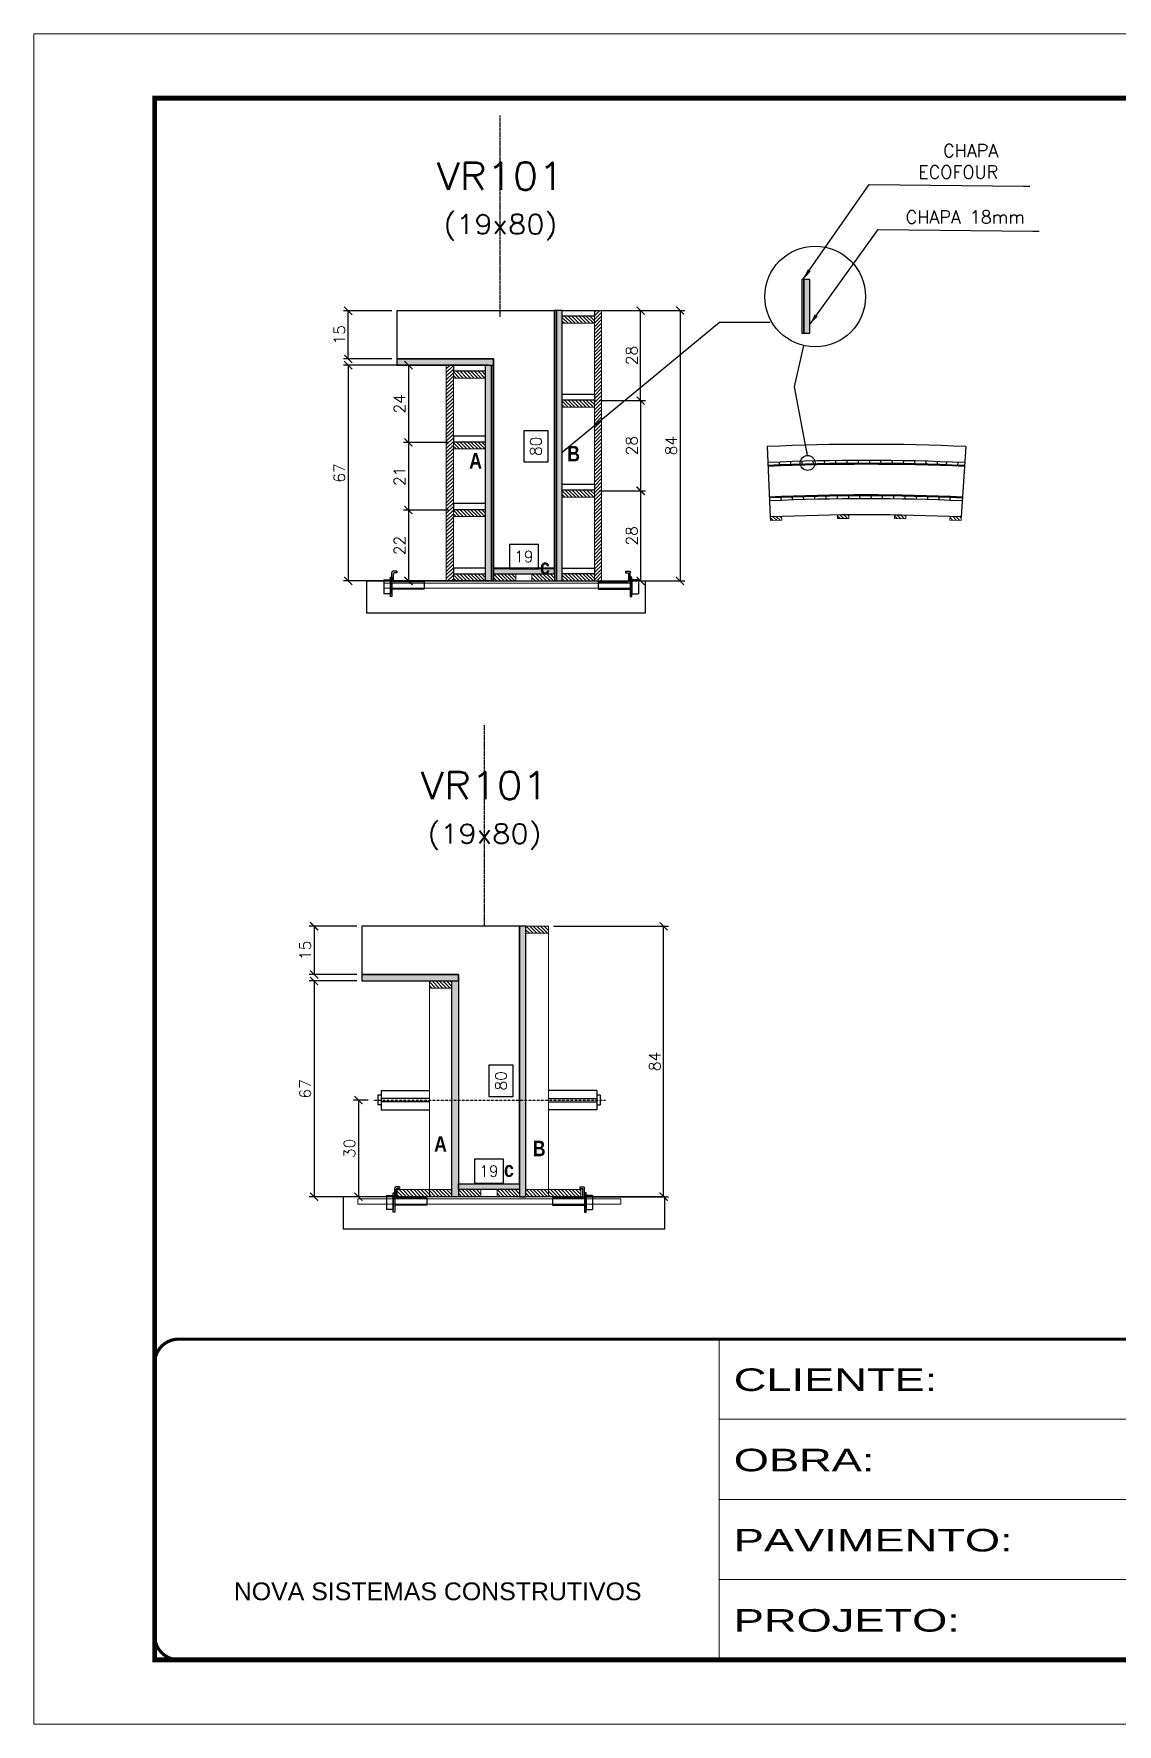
# Model space of a CAD drawing. Extents: x 2582 to 11841, y -26396 to 2611.
# Drawn here: x 4180 to 4853, y 21 to 1071 of the extents above; entities that cross this region are included whole.
import ezdxf
from ezdxf.enums import TextEntityAlignment as Align

# ---------------------------------------------------------------- set-up
doc = ezdxf.new("R2010")
doc.units = 0
for name, pattern in [('CONTINUO', [0]), ('DASHED', [0.75, 0.5, -0.25]), ('HIDDEN', [0.375, 0.25, -0.125])]:
    doc.linetypes.add(name, pattern=pattern)
for name, color, linetype in [('barrote', 251, 'Continuous'), ('COTA', 241, 'Continuous'), ('Cota Seção (2x)', 4, 'Continuous'), ('detalhes', 4, 'Continuous'), ('Painéis', 200, 'Continuous'), ('presilha', 1, 'Continuous'), ('TENSOR', 3, 'Continuous'), ('Texto de Titulo', 7, 'Continuous'), ('Texto Qtd Sarr', 242, 'Continuous')]:
    doc.layers.add(name, color=color, linetype=linetype)
for name, color, linetype, lineweight in [('CONCRETO', 251, 'Continuous', 25), ('contorno de painel', 7, 'Continuous', 13), ('Folhas', 255, 'Continuous', 9), ('Hachura', 251, 'Continuous', 9), ('Madeira', 126, 'Continuous', 18), ('SARRAFO DE PRESSAO', 251, 'DASHED', 9), ('SCO-___-LAJ', 2, 'Continuous', 0), ('Texto Seção', 7, 'Continuous', 15)]:
    doc.layers.add(name, color=color, linetype=linetype, lineweight=lineweight)
doc.styles.add('ARIAL', font='arial.ttf')
doc.styles.add('COTA TECNICA', font='techl___.ttf', dxfattribs={"height": 10})
doc.styles.add('Romans', font='romans.shx')
doc.styles.add('TECNICA', font='techb___.ttf', dxfattribs={"height": 10})
doc.styles.add('Tecnologia', font='')
doc.styles.get('Tecnologia').set_extended_font_data('Forgotten Futurist')
doc.dimstyles.new('Cota Seção (2x)', dxfattribs={"dimtxt": 7, "dimasz": 5, "dimexe": 3, "dimexo": 3, "dimgap": 2, "dimtad": 3, "dimdec": 1, "dimlfac": 0.5, "dimzin": 12, "dimdsep": 46, "dimtxsty": 'Romans', "dimblk": 'ARCHTICK', "dimcen": 0, "dimclrd": 4, "dimclre": 4, "dimclrt": 1, "dimadec": 1, "dimazin": 3, "dimtfac": 1, "dimtdec": 1, "dimtmove": 0, "dimatfit": 3, "dimldrblk": 'OBLIQUE', "dimfxl": 1, "dimtolj": 1, "dimtzin": 12, "dimarcsym": 0})
doc.dimstyles.new('Cota Seção interna', dxfattribs={"dimtxt": 7, "dimasz": 6, "dimexe": 0.18, "dimexo": 2, "dimgap": -4, "dimtad": 3, "dimdec": 1, "dimlfac": 0.5, "dimzin": 12, "dimdsep": 46, "dimtxsty": 'Romans', "dimblk": 'ARCHTICK', "dimcen": 0.09, "dimse1": 1, "dimse2": 1, "dimsd1": 1, "dimsd2": 1, "dimclrd": 180, "dimclre": 5, "dimclrt": 1, "dimadec": 0, "dimazin": 3, "dimtfac": 1, "dimtdec": 1, "dimtofl": 0, "dimtmove": 0, "dimatfit": 3, "dimldrblk": 'ARCHTICK', "dimfxl": 1, "dimtolj": 1, "dimtzin": 0, "dimarcsym": 0})
doc.dimstyles.new('PAINEL', dxfattribs={"dimtxt": 10, "dimasz": 3, "dimexe": 3, "dimexo": 3, "dimgap": 3, "dimtad": 1, "dimdec": 1, "dimzin": 12, "dimdsep": 46, "dimtxsty": 'COTA TECNICA', "dimblk1": 'OBLIQUE', "dimblk2": 'OBLIQUE', "dimsah": 1, "dimcen": 0.9, "dimclrd": 4, "dimclre": 4, "dimclrt": 240, "dimadec": 1, "dimazin": 3, "dimtfac": 1, "dimtdec": 1, "dimtmove": 0, "dimatfit": 3, "dimfxl": 1, "dimtolj": 1, "dimtzin": 12, "dimarcsym": 0})

# ---------------------------------------------------------------- blocks, each defined once
blk = doc.blocks.new('9999999999')
at = {"color": 30, "linetype": 'CONTINUO'}
for p, q in [((98564.6, 34230.2), (98564.6, 34429.4)), ((98564.6, 34379.6), (99584, 34379.6)), ((98564.6, 34329.8), (99488, 34329.8)), ((98564.6, 34280), (99488, 34280))]:
    blk.add_line(p, q, dxfattribs=at)
at = {"color": 30, "linetype": 'CONTINUO', "const_width": 2}
blk.add_lwpolyline([(99584, 34230.2), (99584, 34414.4, 0.414214), (99569, 34429.4), (98229, 34429.4, 0.414214), (98214, 34414.4), (98214, 34245.2, 0.414214), (98229, 34230.2), (99584, 34230.2)], format="xyb", dxfattribs=at)
at = {"layer": 'Folhas'}
blk.add_lwpolyline([(98139, 34190.2), (99624, 34190.2), (99624, 35240.2), (98139, 35240.2)], close=True, dxfattribs=at)
at = {"layer": 'Folhas', "color": 30, "const_width": 3}
blk.add_lwpolyline([(98214, 34230.2), (99584, 34230.2), (99584, 35200.2), (98214, 35200.2)], close=True, dxfattribs=at)
at = {"color": 7, "linetype": 'Continuous', "ltscale": 5, "style": 'ARIAL'}
blk.add_text('NOVA SISTEMAS CONSTRUTIVOS', height=11.059, dxfattribs=at).set_placement((98263.2, 34267.2))
at = {"layer": 'Folhas', "color": 7, "style": 'Tecnologia', "width": 1.5}
for s, p in [('CLIENTE:', (98573.7, 34397.2)), ('OBRA:', (98573.7, 34347.3)), ('PAVIMENTO:', (98573.7, 34297.5)), ('PROJETO:', (98573.7, 34247.7))]:
    blk.add_text(s, height=14, dxfattribs=at).set_placement(p)
blk = doc.blocks.new('titulo1')
at = {"layer": 'Defpoints', "color": 252, "linetype": 'HIDDEN', "ltscale": 2}
blk.add_line((0, 0), (0, 125), dxfattribs=at)
at = {"layer": 'Defpoints', "style": 'Romans', "oblique": 15}
blk.add_attdef('FOLHA', text='', height=10, dxfattribs=at).set_placement((0, 15.6), align=Align.MIDDLE_CENTER)
at = {"layer": 'Texto Qtd Sarr', "color": 3, "style": 'Romans', "oblique": 15}
for tag, height, p in [('TITULO', 17, (0, 71.4)), ('SEÇÃO', 12, (0, 41.5))]:
    blk.add_attdef(tag, text='', height=height, dxfattribs=at).set_placement(p, align=Align.MIDDLE_CENTER)
blk = doc.blocks.new('*D13')
at = {"layer": 'Cota Seção (2x)', "color": 180, "lineweight": -2, "transparency": 16777216}
for p, q in [((4499.5, 824.7), (4484.5, 824.7)), ((4484.5, 824.7), (4484.5, 805.3)), ((4499.5, 805.3), (4499.5, 824.7)), ((4484.5, 805.3), (4499.5, 805.3))]:
    blk.add_line(p, q, dxfattribs=at)
at = {"layer": 'Defpoints', "color": 0, "transparency": 16777216}
for p in [(4465.5, 895.4), (4503.5, 895.4), (4465.5, 735.4)]:
    blk.add_point(p, dxfattribs=at)
at = {"layer": 'Cota Seção (2x)', "color": 1, "transparency": 16777216, "insert": (4492, 815), "char_height": 7, "attachment_point": 5, "rotation": 90, "style": 'Romans'}
blk.add_mtext('\\A1;80', dxfattribs=at)
blk = doc.blocks.new('_ArchTick')
at = {"color": 0, "linetype": 'ByBlock', "const_width": 0.15}
blk.add_lwpolyline([(-0.5, -0.5), (0.5, 0.5)], dxfattribs=at)
blk = doc.blocks.new('PRESILHA METÁLICA 1')
at = {"layer": 'presilha'}
for p, q in [((7.5, 10.6), (7.5, 19.9)), ((12, 21), (8.6, 21)), ((9, 11.6), (9, 18.9)), ((12, 19.5), (9.6, 19.5)), ((12, 21), (12, 19.5)), ((0, 13), (6, 13)), ((0, 13), (0, 0)), ((6, 0), (0, 0)), ((6, 15.5), (7.5, 15.5)), ((6, -2.5), (6, 15.5)), ((6, 13), (6, 0)), ((7.5, 15.5), (7.5, -2.5)), ((37.5, 4.1), (7.5, 4.1)), ((37.5, 11), (9.6, 11)), ((37.5, 11), (37.5, 4.1)), ((7.5, -2.5), (6, -2.5))]:
    blk.add_line(p, q, dxfattribs=at)
for centre, radius, start, end in [((8.6, 19.9), 1.14, 90, 180), ((9.6, 18.9), 0.57, 90, 180), ((9.6, 11.6), 0.57, 180, 270)]:
    blk.add_arc(centre, radius, start, end, dxfattribs=at)
blk = doc.blocks.new('*D14')
at = {"layer": 'Cota Seção (2x)', "color": 180, "lineweight": -2, "transparency": 16777216}
for p, q in [((4493.5, 754), (4475.5, 754)), ((4475.5, 754), (4475.5, 739)), ((4493.5, 739), (4493.5, 754)), ((4475.5, 739), (4493.5, 739))]:
    blk.add_line(p, q, dxfattribs=at)
at = {"layer": 'Defpoints', "color": 0, "transparency": 16777216}
for p in [(4465.5, 735), (4465.5, 731.4), (4503.5, 731.4)]:
    blk.add_point(p, dxfattribs=at)
at = {"layer": 'Cota Seção (2x)', "color": 1, "transparency": 16777216, "insert": (4484.5, 746.5), "char_height": 7, "attachment_point": 5, "style": 'Romans'}
blk.add_mtext('\\A1;19', dxfattribs=at)
blk = doc.blocks.new('*D15')
at = {"layer": 'COTA', "color": 4, "lineweight": -2, "transparency": 16777216}
for p, q in [((4524.5, 899.4), (4584.5, 899.4)), ((4581.5, 899.4), (4581.5, 731.4)), ((4524.5, 731.4), (4584.5, 731.4))]:
    blk.add_line(p, q, dxfattribs=at)
at = {"layer": 'Defpoints', "color": 0, "transparency": 16777216}
for p in [(4521.5, 899.4), (4521.5, 731.4), (4581.5, 731.4)]:
    blk.add_point(p, dxfattribs=at)
at = {"layer": 'COTA', "color": 4, "lineweight": -2, "transparency": 16777216, "xscale": 5, "yscale": 5, "zscale": 5}
for p, rotation in [((4581.5, 899.4), 90), ((4581.5, 731.4), 270)]:
    blk.add_blockref('_ArchTick', p, dxfattribs=dict(at, rotation=rotation))
at = {"layer": 'COTA', "color": 1, "transparency": 16777216, "insert": (4576, 815.4), "char_height": 7, "attachment_point": 5, "rotation": 90, "style": 'Romans'}
blk.add_mtext('\\A1;84', dxfattribs=at)
blk = doc.blocks.new('_Oblique')
at = {"color": 0, "linetype": 'ByBlock', "lineweight": -2}
blk.add_line((-0.5, -0.5), (0.5, 0.5), dxfattribs=at)
blk = doc.blocks.new('*D16')
at = {"layer": 'COTA', "color": 4, "lineweight": -2, "transparency": 16777216}
for p, q in [((4531.3, 899.4), (4560, 899.4)), ((4557, 843.4), (4557, 899.4)), ((4531.3, 843.4), (4560, 843.4))]:
    blk.add_line(p, q, dxfattribs=at)
at = {"layer": 'Defpoints', "color": 0, "transparency": 16777216}
for p in [(4528.3, 899.4), (4557, 899.4), (4528.3, 843.4)]:
    blk.add_point(p, dxfattribs=at)
at = {"layer": 'COTA', "color": 4, "lineweight": -2, "transparency": 16777216, "xscale": 5, "yscale": 5, "zscale": 5}
for p, rotation in [((4557, 899.4), 90), ((4557, 843.4), 270)]:
    blk.add_blockref('_ArchTick', p, dxfattribs=dict(at, rotation=rotation))
at = {"layer": 'COTA', "color": 1, "transparency": 16777216, "insert": (4551.5, 871.4), "char_height": 7, "attachment_point": 5, "rotation": 90, "style": 'Romans'}
blk.add_mtext('\\A1;28', dxfattribs=at)
blk = doc.blocks.new('*D108')
at = {"layer": 'COTA', "color": 4, "lineweight": -2, "transparency": 16777216}
for p, q in [((4437.7, 865.4), (4409.8, 865.4)), ((4412.8, 865.4), (4412.8, 817.4)), ((4437.7, 817.4), (4409.8, 817.4))]:
    blk.add_line(p, q, dxfattribs=at)
at = {"layer": 'Defpoints', "color": 0, "transparency": 16777216}
for p in [(4440.7, 865.4), (4412.8, 817.4), (4440.7, 817.4)]:
    blk.add_point(p, dxfattribs=at)
at = {"layer": 'COTA', "color": 4, "lineweight": -2, "transparency": 16777216, "xscale": 5, "yscale": 5, "zscale": 5}
for p, rotation in [((4412.8, 865.4), 90), ((4412.8, 817.4), 270)]:
    blk.add_blockref('_ArchTick', p, dxfattribs=dict(at, rotation=rotation))
at = {"layer": 'COTA', "color": 1, "transparency": 16777216, "insert": (4407.3, 841.4), "char_height": 7, "attachment_point": 5, "rotation": 90, "style": 'Romans'}
blk.add_mtext('\\A1;24', dxfattribs=at)
blk = doc.blocks.new('*D17')
at = {"layer": 'COTA', "color": 4, "lineweight": -2, "transparency": 16777216}
for p, q in [((4437.7, 817.4), (4409.8, 817.4)), ((4412.8, 817.4), (4412.8, 775.4)), ((4437.7, 775.4), (4409.8, 775.4))]:
    blk.add_line(p, q, dxfattribs=at)
at = {"layer": 'Defpoints', "color": 0, "transparency": 16777216}
for p in [(4440.7, 817.4), (4412.8, 775.4), (4440.7, 775.4)]:
    blk.add_point(p, dxfattribs=at)
at = {"layer": 'COTA', "color": 4, "lineweight": -2, "transparency": 16777216, "xscale": 5, "yscale": 5, "zscale": 5}
for p, rotation in [((4412.8, 817.4), 90), ((4412.8, 775.4), 270)]:
    blk.add_blockref('_ArchTick', p, dxfattribs=dict(at, rotation=rotation))
at = {"layer": 'COTA', "color": 1, "transparency": 16777216, "insert": (4407.3, 796.4), "char_height": 7, "attachment_point": 5, "rotation": 90, "style": 'Romans'}
blk.add_mtext('\\A1;21', dxfattribs=at)
blk = doc.blocks.new('*D109')
at = {"layer": 'COTA', "color": 4, "lineweight": -2, "transparency": 16777216}
for p, q in [((4437.7, 775.4), (4409.8, 775.4)), ((4412.8, 775.4), (4412.8, 731.4)), ((4437.7, 731.4), (4409.8, 731.4))]:
    blk.add_line(p, q, dxfattribs=at)
at = {"layer": 'Defpoints', "color": 0, "transparency": 16777216}
for p in [(4440.7, 775.4), (4412.8, 731.4), (4440.7, 731.4)]:
    blk.add_point(p, dxfattribs=at)
at = {"layer": 'COTA', "color": 4, "lineweight": -2, "transparency": 16777216, "xscale": 5, "yscale": 5, "zscale": 5}
for p, rotation in [((4412.8, 775.4), 90), ((4412.8, 731.4), 270)]:
    blk.add_blockref('_ArchTick', p, dxfattribs=dict(at, rotation=rotation))
at = {"layer": 'COTA', "color": 1, "transparency": 16777216, "insert": (4407.3, 753.4), "char_height": 7, "attachment_point": 5, "rotation": 90, "style": 'Romans'}
blk.add_mtext('\\A1;22', dxfattribs=at)
blk = doc.blocks.new('*D110')
at = {"layer": 'COTA', "color": 4, "lineweight": -2, "transparency": 16777216}
for p, q in [((4531.3, 843.4), (4560, 843.4)), ((4557, 843.4), (4557, 787.4)), ((4531.3, 787.4), (4560, 787.4))]:
    blk.add_line(p, q, dxfattribs=at)
at = {"layer": 'Defpoints', "color": 0, "transparency": 16777216}
for p in [(4528.3, 843.4), (4528.3, 787.4), (4557, 787.4)]:
    blk.add_point(p, dxfattribs=at)
at = {"layer": 'COTA', "color": 4, "lineweight": -2, "transparency": 16777216, "xscale": 5, "yscale": 5, "zscale": 5}
for p, rotation in [((4557, 843.4), 90), ((4557, 787.4), 270)]:
    blk.add_blockref('_ArchTick', p, dxfattribs=dict(at, rotation=rotation))
at = {"layer": 'COTA', "color": 1, "transparency": 16777216, "insert": (4551.5, 815.4), "char_height": 7, "attachment_point": 5, "rotation": 90, "style": 'Romans'}
blk.add_mtext('\\A1;28', dxfattribs=at)
blk = doc.blocks.new('*D111')
at = {"layer": 'COTA', "color": 4, "lineweight": -2, "transparency": 16777216}
for p, q in [((4531.3, 787.4), (4560, 787.4)), ((4557, 787.4), (4557, 731.4)), ((4531.3, 731.4), (4560, 731.4))]:
    blk.add_line(p, q, dxfattribs=at)
at = {"layer": 'Defpoints', "color": 0, "transparency": 16777216}
for p in [(4528.3, 787.4), (4528.3, 731.4), (4557, 731.4)]:
    blk.add_point(p, dxfattribs=at)
at = {"layer": 'COTA', "color": 4, "lineweight": -2, "transparency": 16777216, "xscale": 5, "yscale": 5, "zscale": 5}
for p, rotation in [((4557, 787.4), 90), ((4557, 731.4), 270)]:
    blk.add_blockref('_ArchTick', p, dxfattribs=dict(at, rotation=rotation))
at = {"layer": 'COTA', "color": 1, "transparency": 16777216, "insert": (4551.5, 759.4), "char_height": 7, "attachment_point": 5, "rotation": 90, "style": 'Romans'}
blk.add_mtext('\\A1;28', dxfattribs=at)
blk = doc.blocks.new('*D18')
at = {"layer": 'COTA', "color": 4, "lineweight": -2, "transparency": 16777216}
for p, q in [((4380.8, 516.9), (4351.2, 516.9)), ((4354.2, 516.9), (4354.2, 486.9)), ((4380.8, 486.9), (4351.2, 486.9))]:
    blk.add_line(p, q, dxfattribs=at)
at = {"layer": 'Defpoints', "color": 0, "transparency": 16777216}
for p in [(4383.8, 516.9), (4354.2, 486.9), (4383.8, 486.9)]:
    blk.add_point(p, dxfattribs=at)
at = {"layer": 'COTA', "color": 4, "lineweight": -2, "transparency": 16777216, "xscale": 5, "yscale": 5, "zscale": 5}
for p, rotation in [((4354.2, 516.9), 90), ((4354.2, 486.9), 270)]:
    blk.add_blockref('_ArchTick', p, dxfattribs=dict(at, rotation=rotation))
at = {"layer": 'COTA', "color": 1, "transparency": 16777216, "insert": (4348.7, 501.9), "char_height": 7, "attachment_point": 5, "rotation": 90, "style": 'Romans'}
blk.add_mtext('\\A1;15', dxfattribs=at)
blk = doc.blocks.new('*D19')
at = {"layer": 'COTA', "color": 4, "lineweight": -2, "transparency": 16777216}
for p, q in [((4502.8, 516.9), (4574.3, 516.9)), ((4571.3, 348.9), (4571.3, 516.9)), ((4522.8, 348.9), (4574.3, 348.9))]:
    blk.add_line(p, q, dxfattribs=at)
at = {"layer": 'Defpoints', "color": 0, "transparency": 16777216}
for p in [(4499.8, 516.9), (4571.3, 516.9), (4519.8, 348.9)]:
    blk.add_point(p, dxfattribs=at)
at = {"layer": 'COTA', "color": 4, "lineweight": -2, "transparency": 16777216, "xscale": 5, "yscale": 5, "zscale": 5}
for p, rotation in [((4571.3, 516.9), 90), ((4571.3, 348.9), 270)]:
    blk.add_blockref('_ArchTick', p, dxfattribs=dict(at, rotation=rotation))
at = {"layer": 'COTA', "color": 1, "transparency": 16777216, "insert": (4565.8, 432.9), "char_height": 7, "attachment_point": 5, "rotation": 90, "style": 'Romans'}
blk.add_mtext('\\A1;84', dxfattribs=at)
blk = doc.blocks.new('*D20')
at = {"layer": 'Cota Seção (2x)', "color": 180, "lineweight": -2, "transparency": 16777216}
for p, q in [((4477.8, 430.6), (4462.8, 430.6)), ((4462.8, 430.6), (4462.8, 411.2)), ((4477.8, 411.2), (4477.8, 430.6)), ((4462.8, 411.2), (4477.8, 411.2))]:
    blk.add_line(p, q, dxfattribs=at)
at = {"layer": 'Defpoints', "color": 0, "transparency": 16777216}
for p in [(4481.8, 516.9), (4481.8, 516.9), (4481.8, 356.9)]:
    blk.add_point(p, dxfattribs=at)
at = {"layer": 'Cota Seção (2x)', "color": 1, "transparency": 16777216, "insert": (4470.3, 420.9), "char_height": 7, "attachment_point": 5, "rotation": 90, "style": 'Romans'}
blk.add_mtext('\\A1;80', dxfattribs=at)
blk = doc.blocks.new('*D21')
at = {"layer": 'Cota Seção (2x)', "color": 180, "lineweight": -2, "transparency": 16777216}
for p, q in [((4471.8, 372.3), (4453.8, 372.3)), ((4453.8, 372.3), (4453.8, 357.3)), ((4471.8, 357.3), (4471.8, 372.3)), ((4453.8, 357.3), (4471.8, 357.3))]:
    blk.add_line(p, q, dxfattribs=at)
at = {"layer": 'Defpoints', "color": 0, "transparency": 16777216}
for p in [(4443.8, 353.3), (4481.8, 353.3), (4481.8, 353.3)]:
    blk.add_point(p, dxfattribs=at)
at = {"layer": 'Cota Seção (2x)', "color": 1, "transparency": 16777216, "insert": (4462.8, 364.8), "char_height": 7, "attachment_point": 5, "style": 'Romans'}
blk.add_mtext('\\A1;19', dxfattribs=at)
blk = doc.blocks.new('*D22')
at = {"layer": 'COTA', "color": 4, "lineweight": -2, "transparency": 16777216}
for p, q in [((4380.8, 482.9), (4351.2, 482.9)), ((4354.2, 482.9), (4354.2, 348.9)), ((4380.8, 348.9), (4351.2, 348.9))]:
    blk.add_line(p, q, dxfattribs=at)
at = {"layer": 'Defpoints', "color": 0, "transparency": 16777216}
for p in [(4383.8, 482.9), (4354.2, 348.9), (4383.8, 348.9)]:
    blk.add_point(p, dxfattribs=at)
at = {"layer": 'COTA', "color": 4, "lineweight": -2, "transparency": 16777216, "xscale": 5, "yscale": 5, "zscale": 5}
for p, rotation in [((4354.2, 482.9), 90), ((4354.2, 348.9), 270)]:
    blk.add_blockref('_ArchTick', p, dxfattribs=dict(at, rotation=rotation))
at = {"layer": 'COTA', "color": 1, "transparency": 16777216, "insert": (4348.7, 415.9), "char_height": 7, "attachment_point": 5, "rotation": 90, "style": 'Romans'}
blk.add_mtext('\\A1;67', dxfattribs=at)
blk = doc.blocks.new('*D168')
at = {"layer": 'COTA', "color": 4, "lineweight": -2, "transparency": 16777216}
for p, q in [((4387.8, 408.9), (4378.7, 408.9)), ((4381.7, 408.9), (4381.7, 348.9)), ((4402.8, 348.9), (4378.7, 348.9))]:
    blk.add_line(p, q, dxfattribs=at)
at = {"layer": 'Defpoints', "color": 0, "transparency": 16777216}
for p in [(4390.8, 408.9), (4381.7, 348.9), (4405.8, 348.9)]:
    blk.add_point(p, dxfattribs=at)
at = {"layer": 'COTA', "color": 4, "lineweight": -2, "transparency": 16777216, "xscale": 5, "yscale": 5, "zscale": 5}
for p, rotation in [((4381.7, 408.9), 90), ((4381.7, 348.9), 270)]:
    blk.add_blockref('_ArchTick', p, dxfattribs=dict(at, rotation=rotation))
at = {"layer": 'COTA', "color": 1, "transparency": 16777216, "insert": (4376.2, 378.9), "char_height": 7, "attachment_point": 5, "rotation": 90, "style": 'Romans'}
blk.add_mtext('\\A1;30', dxfattribs=at)
blk = doc.blocks.new('*D252')
at = {"layer": 'COTA', "color": 4, "lineweight": -2, "transparency": 16777216}
blk.add_line((4462.5, 865.4), (4372.4, 865.4), dxfattribs=at)
at = {"layer": 'COTA', "color": 4, "linetype": 'ByBlock', "lineweight": -2, "transparency": 16777216}
for p, q in [((4375.4, 865.4), (4375.4, 731.4)), ((4462.5, 731.4), (4372.4, 731.4))]:
    blk.add_line(p, q, dxfattribs=at)
at = {"layer": 'Defpoints', "color": 0, "linetype": 'ByBlock', "transparency": 16777216}
for p in [(4465.5, 865.4), (4375.4, 731.4), (4465.5, 731.4)]:
    blk.add_point(p, dxfattribs=at)
at = {"layer": 'COTA', "color": 4, "linetype": 'ByBlock', "lineweight": -2, "transparency": 16777216, "xscale": 5, "yscale": 5, "zscale": 5}
for p, rotation in [((4375.4, 865.4), 90), ((4375.4, 731.4), 270)]:
    blk.add_blockref('_ArchTick', p, dxfattribs=dict(at, rotation=rotation))
at = {"layer": 'COTA', "color": 1, "linetype": 'ByBlock', "transparency": 16777216, "insert": (4369.9, 798.4), "char_height": 7, "attachment_point": 5, "rotation": 90, "style": 'Romans'}
blk.add_mtext('\\A1;67', dxfattribs=at)
blk = doc.blocks.new('*D253')
at = {"layer": 'COTA', "color": 4, "linetype": 'ByBlock', "lineweight": -2, "transparency": 16777216}
for p, q in [((4402.5, 899.2), (4372.4, 899.2)), ((4375.4, 869.3), (4375.4, 899.2))]:
    blk.add_line(p, q, dxfattribs=at)
at = {"layer": 'COTA', "color": 4, "lineweight": -2, "transparency": 16777216}
blk.add_line((4402.5, 869.3), (4372.4, 869.3), dxfattribs=at)
at = {"layer": 'Defpoints', "color": 0, "linetype": 'ByBlock', "transparency": 16777216}
for p in [(4375.4, 899.2), (4405.5, 899.2), (4405.5, 869.3)]:
    blk.add_point(p, dxfattribs=at)
at = {"layer": 'COTA', "color": 4, "linetype": 'ByBlock', "lineweight": -2, "transparency": 16777216, "xscale": 5, "yscale": 5, "zscale": 5}
for p, rotation in [((4375.4, 899.2), 90), ((4375.4, 869.3), 270)]:
    blk.add_blockref('_ArchTick', p, dxfattribs=dict(at, rotation=rotation))
at = {"layer": 'COTA', "color": 1, "linetype": 'ByBlock', "transparency": 16777216, "insert": (4369.9, 884.3), "char_height": 7, "attachment_point": 5, "rotation": 90, "style": 'Romans'}
blk.add_mtext('\\A1;15', dxfattribs=at)

msp = doc.modelspace()

# ---------------------------------------------------------------- hatches: boundary and pattern name
at = {"layer": 'Hachura'}
h = msp.add_hatch(color=256, dxfattribs=at)
h.dxf.hatch_style = 1
h.paths.add_polyline_path([(4662.01, 918.59), (4658.41, 918.59), (4658.41, 885.28), (4662.01, 885.28)])
h = msp.add_hatch(color=256, dxfattribs=at)
h.dxf.hatch_style = 1
h.paths.add_polyline_path([(4508.34, 899.41), (4504.74, 899.41), (4504.74, 731.41), (4508.34, 731.41)])
h = msp.add_hatch(dxfattribs=at)
h.set_pattern_fill('ANSI31', color=256, scale=0.5, angle=270, style=0)
h.set_pattern_definition([(315, (27426.56, -7338.2307), (1.12253202, 1.12253202), [])])
h.paths.add_polyline_path([(4528.34, 891.41), (4528.34, 895.81), (4508.34, 895.81), (4508.34, 891.41)])
h = msp.add_hatch(dxfattribs=at)
h.set_pattern_fill('ANSI31', color=256, scale=0.5, angle=180, style=0)
h.set_pattern_definition([(225, (-3701.304, -22090.405), (1.12253202, -1.12253202), [])])
h.paths.add_polyline_path([(4528.34, 899.41), (4532.74, 899.41), (4532.74, 731.41), (4528.34, 731.41)])
h = msp.add_hatch(color=256, dxfattribs=at)
h.dxf.hatch_style = 1
h.paths.add_polyline_path([(4465.54, 865.42), (4465.54, 869.42), (4405.54, 869.42), (4405.54, 865.42)])
h = msp.add_hatch(dxfattribs=at)
h.set_pattern_fill('ANSI31', color=256, scale=0.5, angle=180, style=0)
h.set_pattern_definition([(225, (-3793.304, -22114.405), (1.12253202, -1.12253202), [])])
h.paths.add_polyline_path([(4436.34, 865.41), (4440.74, 865.41), (4440.74, 731.41), (4436.34, 731.41)])
h = msp.add_hatch(dxfattribs=at)
h.set_pattern_fill('ANSI31', color=256, scale=0.5, angle=270, style=0)
h.set_pattern_definition([(315, (27426.5579, -7372.2307), (1.12253202, 1.12253202), [])])
h.paths.add_polyline_path([(4440.74, 857.41), (4440.74, 861.81), (4460.74, 861.81), (4460.74, 857.41)])
h = msp.add_hatch(color=256, dxfattribs=at)
h.dxf.hatch_style = 1
h.paths.add_polyline_path([(4460.74, 865.41), (4464.34, 865.41), (4464.34, 731.41), (4460.74, 731.41)])
h = msp.add_hatch(dxfattribs=at)
h.set_pattern_fill('ANSI31', color=256, scale=0.5, angle=270, style=0)
h.set_pattern_definition([(315, (27426.56, -7390.2868), (1.12253202, 1.12253202), [])])
h.paths.add_polyline_path([(4528.34, 839.36), (4528.34, 843.76), (4508.34, 843.76), (4508.34, 839.36)])
h = msp.add_hatch(dxfattribs=at)
h.set_pattern_fill('ANSI31', color=256, scale=0.5, angle=270, style=0)
h.set_pattern_definition([(315, (27426.5579, -7416.2307), (1.12253202, 1.12253202), [])])
h.paths.add_polyline_path([(4440.74, 813.41), (4440.74, 817.81), (4460.74, 817.81), (4460.74, 813.41)])
h = msp.add_hatch(dxfattribs=at)
h.set_pattern_fill('ANSI31', color=256, scale=0.5, angle=270, style=0)
h.set_pattern_definition([(315, (27494.1579, -7446.22), (1.12253202, 1.12253202), [])])
h.paths.add_polyline_path([(4508.34, 783.42), (4508.34, 787.82), (4528.34, 787.82), (4528.34, 783.42)])
h = msp.add_hatch(dxfattribs=at)
h.set_pattern_fill('ANSI31', color=256, scale=0.5, angle=270, style=0)
h.set_pattern_definition([(315, (27426.5579, -7458.2307), (1.12253202, 1.12253202), [])])
h.paths.add_polyline_path([(4440.74, 771.41), (4440.74, 775.81), (4460.74, 775.81), (4460.74, 771.41)])
h = msp.add_hatch(dxfattribs=at)
h.set_pattern_fill('ANSI31', color=256, scale=0.5, angle=272.38636, style=0)
h.set_pattern_definition([(317.38636, (27946.2009, -6496.4919), (1.07481877, 1.16829828), [])])
h.paths.add_polyline_path([(4637.65, 768.94), (4637.56, 771.13), (4644.55, 771.43), (4644.65, 769.23)])
h = msp.add_hatch(dxfattribs=at)
h.set_pattern_fill('ANSI31', color=256, scale=0.5, angle=270.60213, style=0)
h.set_pattern_definition([(315.60213, (27750.3974, -7217.5018), (1.11067338, 1.13426667), [])])
h.paths.add_polyline_path([(4679.36, 770.13), (4679.34, 772.33), (4686.34, 772.4), (4686.36, 770.2)])
h = msp.add_hatch(dxfattribs=at)
h.set_pattern_fill('ANSI31', color=256, scale=0.5, angle=269.09011, style=0)
h.set_pattern_definition([(314.0901065, (27566.9694, -7823.4945), (1.14021624, 1.10456469), [])])
h.paths.add_polyline_path([(4714.74, 770.13), (4714.77, 772.33), (4721.77, 772.21), (4721.74, 770.01)])
h = msp.add_hatch(dxfattribs=at)
h.set_pattern_fill('ANSI31', color=256, scale=0.5, angle=267.47985, style=0)
h.set_pattern_definition([(312.479846, (27350.8124, -8463.1451), (1.17080495, 1.07208769), [])])
h.paths.add_polyline_path([(4749.09, 769.24), (4749.19, 771.44), (4756.18, 771.13), (4756.08, 768.94)])
h = msp.add_hatch(dxfattribs=at)
h.set_pattern_fill('ANSI31', color=256, scale=0.5, angle=270, style=0)
h.set_pattern_definition([(315, (27426.5579, -7498.2307), (1.12253202, 1.12253202), [])])
h.paths.add_polyline_path([(4440.74, 731.41), (4440.74, 735.81), (4460.74, 735.81), (4460.74, 731.41)])
h = msp.add_hatch(color=256, dxfattribs=at)
h.dxf.hatch_style = 1
h.paths.add_polyline_path([(4503.54, 735.81), (4503.54, 739.41), (4465.54, 739.41), (4465.54, 735.81)])
h = msp.add_hatch(dxfattribs=at)
h.set_pattern_fill('ANSI31', color=256, scale=0.5, angle=270, style=0)
h.set_pattern_definition([(315, (27377.3796, -7571.8307), (1.12253202, 1.12253202), [])])
h.paths.add_polyline_path([(4465.54, 731.41), (4465.54, 735.81), (4479.54, 735.81), (4479.54, 731.41)])
h = msp.add_hatch(dxfattribs=at)
h.set_pattern_fill('ANSI31', color=256, scale=0.5, angle=270, style=0)
h.set_pattern_definition([(315, (27401.3775, -7571.8307), (1.12253202, 1.12253202), [])])
h.paths.add_polyline_path([(4489.54, 731.41), (4489.54, 735.81), (4503.54, 735.81), (4503.54, 731.41)])
h = msp.add_hatch(dxfattribs=at)
h.set_pattern_fill('ANSI31', color=256, scale=0.5, angle=270, style=0)
h.set_pattern_definition([(315, (27426.56, -7498.2307), (1.12253202, 1.12253202), [])])
h.paths.add_polyline_path([(4528.34, 731.41), (4528.34, 735.81), (4508.34, 735.81), (4508.34, 731.41)])
h = msp.add_hatch(color=256, dxfattribs=at)
h.dxf.hatch_style = 1
h.paths.add_polyline_path([(4485.81, 516.9), (4481.81, 516.9), (4481.82, 348.9), (4485.82, 348.9)])
h = msp.add_hatch(dxfattribs=at)
h.set_pattern_fill('ANSI31', color=256, scale=0.5, angle=270, style=0)
h.set_pattern_definition([(315, (27397.672, -7790.7474), (1.12253202, 1.12253202), [])])
h.paths.add_polyline_path([(4485.81, 512.5), (4485.81, 516.9), (4499.81, 516.9), (4499.81, 512.5)])
h = msp.add_hatch(color=256, dxfattribs=at)
h.dxf.hatch_style = 1
h.paths.add_polyline_path([(4443.82, 482.9), (4443.82, 486.9), (4383.82, 486.9), (4383.82, 482.9)])
h = msp.add_hatch(dxfattribs=at)
h.set_pattern_fill('ANSI31', color=256, scale=0.5, angle=270, style=0)
h.set_pattern_definition([(315, (27397.6624, -7824.7474), (1.12253202, 1.12253202), [])])
h.paths.add_polyline_path([(4439.82, 478.5), (4439.82, 482.9), (4425.82, 482.9), (4425.82, 478.5)])
h = msp.add_hatch(color=256, dxfattribs=at)
h.dxf.hatch_style = 1
h.paths.add_polyline_path([(4439.82, 482.9), (4443.82, 482.9), (4443.82, 348.9), (4439.82, 348.9)])
h = msp.add_hatch(dxfattribs=at)
h.set_pattern_fill('ANSI31', color=256, scale=0.5, angle=270, style=0)
h.set_pattern_definition([(315, (27303.6624, -7880.7474), (1.12253202, 1.12253202), [])])
h.paths.add_polyline_path([(4425.82, 348.9), (4425.82, 353.3), (4405.82, 353.3), (4405.82, 348.9)])
h = msp.add_hatch(dxfattribs=at)
h.set_pattern_fill('ANSI31', color=256, scale=0.5, angle=270, style=0)
h.set_pattern_definition([(315, (27397.6624, -7954.3474), (1.12253202, 1.12253202), [])])
h.paths.add_polyline_path([(4439.82, 348.9), (4439.82, 353.3), (4425.82, 353.3), (4425.82, 348.9)])
h = msp.add_hatch(color=256, dxfattribs=at)
h.dxf.hatch_style = 1
h.paths.add_polyline_path([(4443.82, 353.3), (4443.82, 356.9), (4481.82, 356.9), (4481.82, 353.3)])
h = msp.add_hatch(dxfattribs=at)
h.set_pattern_fill('ANSI31', color=256, scale=0.5, angle=270, style=0)
h.set_pattern_definition([(315, (27355.6624, -7954.3474), (1.12253202, 1.12253202), [])])
h.paths.add_polyline_path([(4443.82, 348.9), (4443.82, 353.3), (4457.82, 353.3), (4457.82, 348.9)])
h = msp.add_hatch(dxfattribs=at)
h.set_pattern_fill('ANSI31', color=256, scale=0.5, angle=270, style=0)
h.set_pattern_definition([(315, (27379.6621, -7954.346), (1.12253202, 1.12253202), [])])
h.paths.add_polyline_path([(4467.82, 348.9), (4467.82, 353.3), (4481.82, 353.3), (4481.82, 348.9)])
h = msp.add_hatch(dxfattribs=at)
h.set_pattern_fill('ANSI31', color=256, scale=0.5, angle=270, style=0)
h.set_pattern_definition([(315, (27397.6624, -7954.3474), (1.12253202, 1.12253202), [])])
h.paths.add_polyline_path([(4485.82, 348.9), (4485.82, 353.3), (4499.82, 353.3), (4499.82, 348.9)])
h = msp.add_hatch(dxfattribs=at)
h.set_pattern_fill('ANSI31', color=256, scale=0.5, angle=270, style=0)
h.set_pattern_definition([(315, (27397.6624, -7880.7474), (1.12253202, 1.12253202), [])])
h.paths.add_polyline_path([(4519.82, 348.9), (4519.82, 353.3), (4499.82, 353.3), (4499.82, 348.9)])

# ---------------------------------------------------------------- linework, layer by layer
at = {"ltscale": 3}
for p, q in [((4393.82, 411.93), (4393.82, 405.93)), ((4395.82, 411.93), (4393.82, 411.93)), ((4395.82, 414.93), (4395.82, 402.93)), ((4395.82, 414.93), (4425.82, 414.93)), ((4425.82, 409.93), (4395.82, 409.93)), ((4529.82, 414.93), (4499.82, 414.93)), ((4499.82, 409.93), (4529.82, 409.93)), ((4529.82, 414.93), (4529.82, 402.93)), ((4531.82, 411.93), (4529.82, 411.93)), ((4531.82, 411.93), (4531.82, 405.93)), ((4395.82, 405.93), (4393.82, 405.93)), ((4425.82, 407.93), (4395.82, 407.93)), ((4395.82, 402.93), (4425.82, 402.93)), ((4499.82, 407.93), (4529.82, 407.93)), ((4529.82, 402.93), (4499.82, 402.93)), ((4529.82, 405.93), (4531.82, 405.93))]:
    msp.add_line(p, q, dxfattribs=at)
at = {"layer": 'barrote'}
for points in [[(4559.91, 711.41), (4386.94, 711.41), (4386.94, 731.41), (4559.91, 731.41)], [(4372.37, 328.9), (4571.95, 328.9), (4571.95, 348.9), (4372.37, 348.9)]]:
    msp.add_lwpolyline(points, close=True, dxfattribs=at)
at = {"layer": 'CONCRETO'}
for q in [(4465.54, 865.41), (4405.54, 731.41)]:
    msp.add_line((4465.54, 731.41), q, dxfattribs=at)
for points in [[(4503.54, 899.22), (4405.54, 899.22), (4405.54, 869.42), (4465.54, 869.42), (4465.54, 739.22), (4503.54, 739.22)], [(4481.82, 516.9), (4383.82, 516.9), (4383.82, 486.9), (4443.82, 486.9), (4443.82, 356.9), (4481.82, 356.9)]]:
    msp.add_lwpolyline(points, close=True, dxfattribs=at)
at = {"layer": 'contorno de painel', "color": 5}
msp.add_line((4642.62, 815.2), (4642.62, 815.18), dxfattribs=at)
at = {"layer": 'Cota Seção (2x)', "color": 30, "true_color": 0xf26722}
for centre, radius in [((4665.43, 908.04), 31.28), ((4660.71, 804.67), 4.65)]:
    msp.add_circle(centre, radius, dxfattribs=at)
at = {"layer": 'Madeira'}
msp.add_line((4508.34, 787.82), (4508.34, 783.42), dxfattribs=at)
for points in [[(4528.34, 891.41), (4528.34, 895.81), (4508.34, 895.81), (4508.34, 891.41)], [(4528.34, 899.41), (4532.74, 899.41), (4532.74, 731.41), (4528.34, 731.41)], [(4436.34, 865.41), (4440.74, 865.41), (4440.74, 731.41), (4436.34, 731.41)], [(4440.74, 857.41), (4440.74, 861.81), (4460.74, 861.81), (4460.74, 857.41)], [(4528.34, 839.36), (4528.34, 843.76), (4508.34, 843.76), (4508.34, 839.36)], [(4440.74, 813.41), (4440.74, 817.81), (4460.74, 817.81), (4460.74, 813.41)], [(4508.34, 783.42), (4508.34, 787.82), (4528.34, 787.82), (4528.34, 783.42)], [(4440.74, 771.41), (4440.74, 775.81), (4460.74, 775.81), (4460.74, 771.41)], [(4637.65, 768.94), (4637.56, 771.13), (4644.55, 771.43), (4644.65, 769.23)], [(4679.36, 770.13), (4679.34, 772.33), (4686.34, 772.4), (4686.36, 770.2)], [(4714.74, 770.13), (4714.77, 772.33), (4721.77, 772.21), (4721.74, 770.01)], [(4749.09, 769.24), (4749.19, 771.44), (4756.18, 771.13), (4756.08, 768.94)], [(4440.74, 731.41), (4440.74, 735.81), (4460.74, 735.81), (4460.74, 731.41)], [(4465.54, 731.41), (4465.54, 735.81), (4479.54, 735.81), (4479.54, 731.41)], [(4489.54, 731.41), (4489.54, 735.81), (4503.54, 735.81), (4503.54, 731.41)], [(4528.34, 731.41), (4528.34, 735.81), (4508.34, 735.81), (4508.34, 731.41)], [(4485.81, 512.5), (4485.81, 516.9), (4499.81, 516.9), (4499.81, 512.5)], [(4485.81, 516.9), (4499.81, 516.9), (4499.82, 348.9), (4485.82, 348.9)], [(4439.82, 478.5), (4439.82, 482.9), (4425.82, 482.9), (4425.82, 478.5)], [(4439.82, 482.9), (4425.82, 482.9), (4425.82, 348.9), (4439.82, 348.9)], [(4425.82, 348.9), (4425.82, 353.3), (4405.82, 353.3), (4405.82, 348.9)], [(4439.82, 348.9), (4439.82, 353.3), (4425.82, 353.3), (4425.82, 348.9)], [(4443.82, 348.9), (4443.82, 353.3), (4457.82, 353.3), (4457.82, 348.9)], [(4467.82, 348.9), (4467.82, 353.3), (4481.82, 353.3), (4481.82, 348.9)], [(4485.82, 348.9), (4485.82, 353.3), (4499.82, 353.3), (4499.82, 348.9)], [(4519.82, 348.9), (4519.82, 353.3), (4499.82, 353.3), (4499.82, 348.9)]]:
    msp.add_lwpolyline(points, close=True, dxfattribs=at)
at = {"layer": 'Painéis', "linetype": 'ByBlock'}
for p, q in [((4508.34, 899.41), (4528.34, 899.41)), ((4528.34, 847.36), (4528.34, 843.36)), ((4528.34, 843.36), (4528.96, 843.36))]:
    msp.add_line(p, q, dxfattribs=at)
at = {"layer": 'Painéis'}
for p, q in [((4635.63, 814.89), (4637.56, 771.13)), ((4759.04, 814.85), (4756.18, 771.13)), ((4643.06, 805.19), (4643.14, 803.39)), ((4650.06, 805.45), (4650.14, 803.65)), ((4657.05, 805.67), (4657.13, 803.87)), ((4664.05, 805.85), (4664.13, 804.05)), ((4671.05, 806), (4671.13, 804.2)), ((4678.06, 806.12), (4678.13, 804.32)), ((4685.06, 806.19), (4685.14, 804.39)), ((4692.06, 806.24), (4692.14, 804.44)), ((4699.07, 806.24), (4699.15, 804.44)), ((4706.08, 806.21), (4706.16, 804.41)), ((4713.09, 806.15), (4713.17, 804.35)), ((4720.1, 806.05), (4720.18, 804.25)), ((4727.11, 805.91), (4727.19, 804.11)), ((4734.13, 805.74), (4734.21, 803.94)), ((4741.14, 805.53), (4741.22, 803.73)), ((4747.03, 805.33), (4746.72, 803.54)), ((4754.08, 805.06), (4753.78, 803.27)), ((4644.03, 783.21), (4644.11, 781.42)), ((4651.03, 783.47), (4651.11, 781.67)), ((4658.03, 783.69), (4658.11, 781.89)), ((4665.03, 783.87), (4665.1, 782.07)), ((4672.03, 784.02), (4672.11, 782.22)), ((4679.03, 784.13), (4679.11, 782.33)), ((4686.03, 784.2), (4686.11, 782.4)), ((4693.04, 784.24), (4693.12, 782.44)), ((4700.04, 784.24), (4700.12, 782.44)), ((4707.05, 784.21), (4707.13, 782.41)), ((4714.06, 784.14), (4714.14, 782.33)), ((4721.07, 784.03), (4721.15, 782.23)), ((4728.09, 783.88), (4728.17, 782.08)), ((4735.1, 783.7), (4735.18, 781.9)), ((4742.12, 783.49), (4742.2, 781.68)), ((4749.14, 783.24), (4749.06, 781.44))]:
    msp.add_line(p, q, dxfattribs=at)
for points in [[(4658.41, 918.59), (4657.21, 918.59), (4657.21, 885.28), (4658.41, 885.28)], [(4662.01, 918.59), (4658.41, 918.59), (4658.41, 885.28), (4662.01, 885.28)], [(4504.74, 899.41), (4503.54, 899.41), (4503.54, 731.41), (4504.74, 731.41)], [(4508.34, 899.41), (4504.74, 899.41), (4504.74, 731.41), (4508.34, 731.41)], [(4465.54, 865.42), (4465.54, 869.42), (4405.54, 869.42), (4405.54, 865.42)], [(4460.74, 865.41), (4464.34, 865.41), (4464.34, 731.41), (4460.74, 731.41)], [(4464.34, 865.41), (4465.54, 865.41), (4465.54, 731.41), (4464.34, 731.41)], [(4503.54, 735.81), (4503.54, 739.41), (4465.54, 739.41), (4465.54, 735.81)], [(4485.81, 516.9), (4481.81, 516.9), (4481.82, 348.9), (4485.82, 348.9)], [(4443.82, 482.9), (4443.82, 486.9), (4383.82, 486.9), (4383.82, 482.9)], [(4439.82, 482.9), (4443.82, 482.9), (4443.82, 348.9), (4439.82, 348.9)], [(4443.82, 353.3), (4443.82, 356.9), (4481.82, 356.9), (4481.82, 353.3)]]:
    msp.add_lwpolyline(points, close=True, dxfattribs=at)
at = {"layer": 'Painéis', "linetype": 'ByBlock'}
for points in [[(4528.34, 895.81), (4508.34, 895.81), (4508.34, 899.41), (4528.34, 899.41)], [(4440.74, 861.81), (4460.74, 861.81), (4460.74, 865.41), (4440.74, 865.41)], [(4528.34, 843.76), (4508.34, 843.76), (4508.34, 847.36), (4528.34, 847.36)], [(4440.74, 817.81), (4460.74, 817.81), (4460.74, 821.41), (4440.74, 821.41)], [(4528.34, 787.82), (4508.34, 787.82), (4508.34, 791.42), (4528.34, 791.42)], [(4440.74, 775.81), (4460.74, 775.81), (4460.74, 779.41), (4440.74, 779.41)], [(4440.74, 735.81), (4460.74, 735.81), (4460.74, 739.41), (4440.74, 739.41)], [(4528.34, 735.81), (4508.34, 735.81), (4508.34, 739.41), (4528.34, 739.41)]]:
    msp.add_lwpolyline(points, close=True, dxfattribs=at)
at = {"layer": 'Painéis'}
for radius, start in [(1386.4, 87.42964), (1376.4, 87.4382), (1374.6, 87.43975), (1374, 87.44027), (1355, 87.45691), (1354.4, 87.45744), (1352.6, 87.45904), (1342.6, 87.46802)]:
    msp.add_arc((4696.87, -570.16), radius, start, 92.53173, dxfattribs=at)
at = {"layer": 'SCO-___-LAJ', "color": 1}
for points in [[(4550.9, 730.08), (4397.6, 730.08), (4397.6, 726.88), (4550.9, 726.88)], [(4381.37, 347.56), (4544.63, 347.56), (4544.63, 344.36), (4381.37, 344.36)]]:
    msp.add_lwpolyline(points, close=True, dxfattribs=at)
at = {"layer": 'TENSOR', "linetype": 'HIDDEN', "ltscale": 0.5}
msp.add_line((4390.82, 408.93), (4535.12, 408.93), dxfattribs=at)

# ---------------------------------------------------------------- block references
at = {"layer": 'presilha', "yscale": 0.6666666666666666, "zscale": 0.6666666666666666}
for p, xscale in [((4397.57, 723.45), 0.6666666666666666), ((4555.62, 723.45), -0.6666666666666666), ((4399.28, 340.93), 0.6666666666666666), ((4527.21, 340.93), -0.6666666666666666)]:
    msp.add_blockref('PRESILHA METÁLICA 1', p, dxfattribs=dict(at, xscale=xscale))
at = {"layer": 'SARRAFO DE PRESSAO', "color": 6, "linetype": 'ByBlock'}
msp.add_blockref('9999999999', (-93958.84, -34168.96), dxfattribs=at)
at = {"layer": 'Texto Seção'}
ref = msp.add_blockref('titulo1', (4469.87, 895.41), dxfattribs=at)
ref.add_attrib('TITULO', 'VR101', dxfattribs={"layer": 'Texto de Titulo', "color": 7, "height": 17, "style": 'Romans', "width": 1.1}).set_placement((4469.87, 982.91), align=Align.MIDDLE_CENTER)
ref.add_attrib('SEÇÃO', '(19x80)', dxfattribs={"layer": 'Texto de Titulo', "color": 7, "height": 12, "style": 'Romans', "width": 1.1}).set_placement((4469.87, 952.91), align=Align.MIDDLE_CENTER)
ref = msp.add_blockref('titulo1', (4460.04, 516.9), dxfattribs=at)
ref.add_attrib('TITULO', 'VR101', dxfattribs={"layer": 'Texto de Titulo', "color": 7, "height": 17, "style": 'Romans', "width": 1.1}).set_placement((4460.04, 604.4), align=Align.MIDDLE_CENTER)
ref.add_attrib('SEÇÃO', '(19x80)', dxfattribs={"layer": 'Texto de Titulo', "color": 7, "height": 12, "style": 'Romans', "width": 1.1}).set_placement((4460.04, 574.4), align=Align.MIDDLE_CENTER)

# ---------------------------------------------------------------- texts
at = {"color": 240, "char_height": 8, "attachment_point": 9, "style": 'Romans'}
for s, insert in [('\\A1;CHAPA  \\PECOFOUR', (4779.15, 981.36)), ('\\A1;CHAPA 18mm', (4795.65, 953.4))]:
    msp.add_mtext(s, dxfattribs=dict(at, insert=insert))
at = {"layer": 'detalhes', "style": 'TECNICA'}
for s, p in [('A', (4450.54, 801.22)), ('B', (4511.37, 805.65)), ('c', (4494.52, 735.42)), ('A', (4428.74, 376.84)), ('B', (4490.03, 374.05)), ('c', (4472.16, 361.17))]:
    msp.add_text(s, height=9.6, dxfattribs=at).set_placement(p)

# ---------------------------------------------------------------- dimensions: what is measured, and where the dimension line sits
at = {"layer": 'COTA', "linetype": 'ByBlock'}
for base, p1, p2, picture, middle in [((4375.350915, 899.217943), (4405.537687, 869.317942), (4405.537688, 899.217943), '*D253', (4369.850915, 884.267943)), ((4375.35, 731.41), (4465.54, 865.42), (4465.54, 731.41), '*D252', (4369.85, 798.42))]:
    dim = msp.add_linear_dim(base=base, p1=p1, p2=p2, angle=90, dimstyle='Cota Seção (2x)', dxfattribs=at)
    dim.commit()
    dim.dimension.update_dxf_attribs({"geometry": picture, "text_midpoint": middle})
at = {"layer": 'COTA'}
for base, p1, p2, picture, middle in [((4581.51, 731.41), (4521.54, 899.41), (4521.54, 731.41), '*D15', (4576.01, 815.41)), ((4557, 899.41), (4528.34, 843.36), (4528.34, 899.41), '*D16', (4551.5, 871.38)), ((4412.82, 817.41), (4440.74, 865.41), (4440.74, 817.41), '*D108', (4407.32, 841.41)), ((4557, 787.42), (4528.34, 843.36), (4528.34, 787.42), '*D110', (4551.5, 815.39)), ((4412.82, 775.41), (4440.74, 817.41), (4440.74, 775.41), '*D17', (4407.32, 796.41)), ((4557, 731.41), (4528.34, 787.42), (4528.34, 731.41), '*D111', (4551.5, 759.42)), ((4412.82, 731.41), (4440.74, 775.41), (4440.74, 731.41), '*D109', (4407.32, 753.41)), ((4354.17, 486.9), (4383.82, 516.9), (4383.82, 486.9), '*D18', (4348.67, 501.9)), ((4571.3, 516.9), (4519.82, 348.9), (4499.81, 516.9), '*D19', (4565.8, 432.9)), ((4354.17, 348.9), (4383.82, 482.9), (4383.82, 348.9), '*D22', (4348.67, 415.9)), ((4381.75, 348.9), (4390.82, 408.93), (4405.82, 348.9), '*D168', (4376.25, 378.91))]:
    dim = msp.add_linear_dim(base=base, p1=p1, p2=p2, angle=90, dimstyle='Cota Seção (2x)', dxfattribs=at)
    dim.commit()
    dim.dimension.update_dxf_attribs({"geometry": picture, "text_midpoint": middle})
at = {"layer": 'Cota Seção (2x)'}
for base, p1, p2, angle, picture, middle in [((4503.54, 895.41), (4465.54, 735.41), (4465.54, 895.41), 90, '*D13', (4503.54, 815.01)), ((4465.54, 735.01), (4503.54, 731.41), (4465.54, 731.41), 180, '*D14', (4484.54, 735.01)), ((4481.82, 516.9), (4481.82, 356.9), (4481.81, 516.9), 90, '*D20', (4481.82, 420.9))]:
    dim = msp.add_linear_dim(base=base, p1=p1, p2=p2, angle=angle, dimstyle='Cota Seção interna', dxfattribs=at)
    dim.commit()
    dim.dimension.update_dxf_attribs({"geometry": picture, "text_midpoint": middle, "dimtype": 160})
dim = msp.add_linear_dim(base=(4481.82, 353.3), p1=(4443.82, 353.3), p2=(4481.82, 353.3), dimstyle='Cota Seção interna', dxfattribs=at)
dim.commit()
dim.dimension.update_dxf_attribs({"geometry": '*D21', "text_midpoint": (4462.82, 364.8)})

# ---------------------------------------------------------------- leaders
at = {"annotation_type": 0, "has_hookline": 1, "hookline_direction": 1, "horizontal_direction": (-1, 0, 0)}
for points in [[(4657.81, 918.59), (4698.88, 977.57), (4794.81, 976.71)], [(4662.01, 890.63), (4704.61, 949.61), (4800.54, 948.75)]]:
    msp.add_leader(points, dimstyle='PAINEL', override={"dimasz": 7}, dxfattribs=at)
at = {"layer": 'Painéis', "linetype": 'ByBlock'}
for points in [[(4508.34, 811.41), (4606.01, 892.14), (4637.18, 892.14)], [(4660.71, 809.32), (4652.56, 852), (4658.43, 877.56)]]:
    msp.add_leader(points, dimstyle='PAINEL', override={"dimgap": 3, "dimtad": 0}, dxfattribs=at)

doc.saveas('drawing.dxf')
